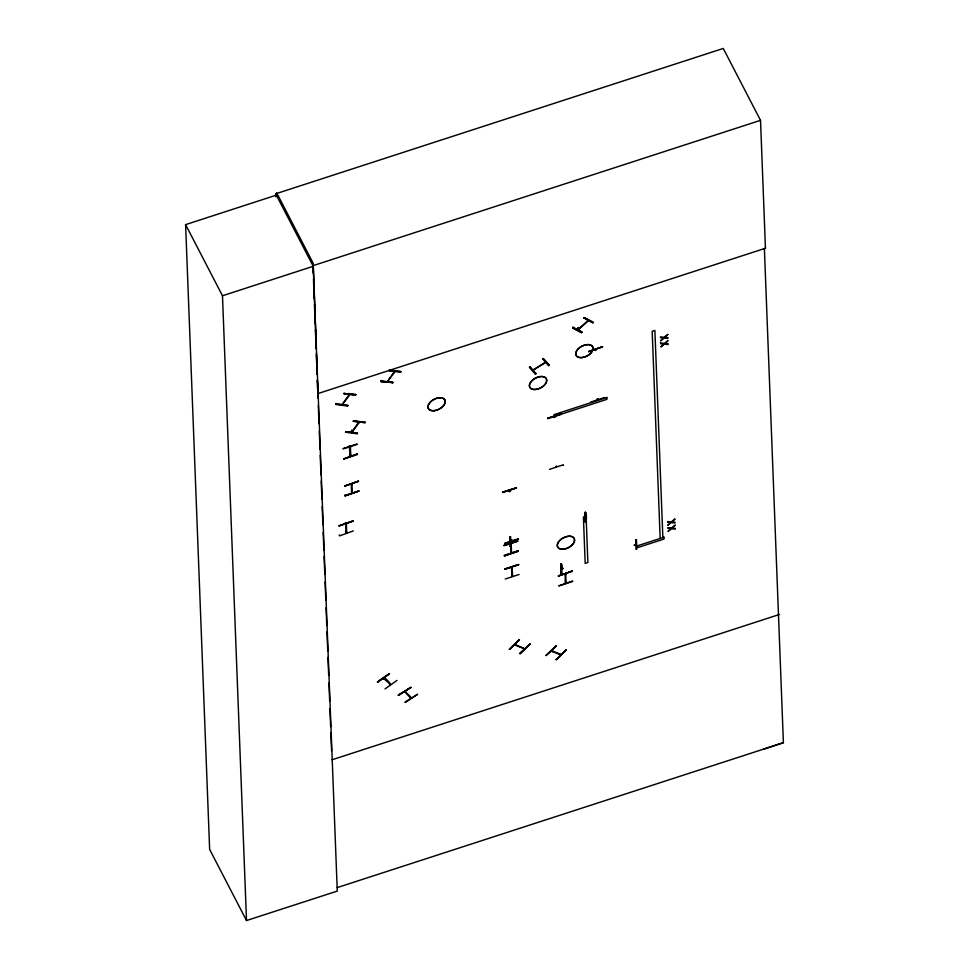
<?xml version="1.0" encoding="UTF-8"?>
<svg xmlns="http://www.w3.org/2000/svg" width="969" height="969" viewBox="0 0 969 969"><rect width="100%" height="100%" fill="white"/><g stroke="black" fill="none" stroke-linecap="round" stroke-linejoin="round"><path stroke-width="1.45" d="M510.736 546.044C512.31 544.093 508.507 535.918 510.627 536.656L510.905 546.104L510.13 546.346L510.736 545.983M560.99 573.648L560.724 564.188C563.958 562.916 559.513 575.235 561.741 573.491L561.463 564.043L560.724 564.188M349.882 394.468L349.155 395.449M352.341 430.575L352.752 431.435L351.493 432.404M394.989 371.624L393.741 370.606M514.914 645.039L524.411 648.806M514.769 644.906L516.186 645.003L515.12 644.567M524.241 648.794C523.817 647.873 520.062 647.038 515.375 644.603M560.724 654.983L551.373 651.12L552.463 651.495M551.736 650.72L552.814 651.156L552.16 651.519M561.378 654.632L560.058 654.572M561.281 654.547L551.991 650.756M352.001 484.597L351.262 484.936L351.347 483.955M351.711 493.378L352.147 492.167L352.195 493.221M510.554 544.021L511.257 543.791M510.881 552.403L511.656 552.148L511.026 552.257M511.789 575.961L512.492 575.743M565.63 574.75L565.714 573.757L565.109 573.963C565.678 579.644 564.467 582.89 566.017 582.914M509.379 490.568L509.282 491.562L510.033 491.222M511.765 539.939L511.244 541.041L511.85 540.012M556.17 466.319L556.194 467.155L556.8 466.125M597.17 399.131C598.382 397.641 597.716 401.202 597.873 398.913M350.548 447.702C349.555 445.171 350.633 450.839 349.385 445.861M351.287 484.173L351.626 493.197M351.917 484.694L351.904 483.797M346.49 524.411C345.134 525.743 347.556 523.321 345.763 522.57M510.627 543.997L511.063 553.202M511.353 544.421L510.59 544.675M511.535 567.568L511.886 576.591M511.487 568.246L512.262 567.991M512.589 576.373L512.08 567.192M565.109 573.963L565.072 574.908L565.763 574.508M565.363 582.454L565.993 582.26M566.09 582.89L565.666 573.709M509.306 490.786L509.864 490.411M554.268 416.9L554.983 417.336M545.438 362.672L533.095 370.061M335.916 404.424L347.617 406.084L348.041 405.502L336.207 403.891L335.928 404.545L336.025 403.37M347.919 405.502L336.195 404.037M357.113 433.7L357.549 433.204L345.715 431.593L357.428 433.204M381.023 381.544L381.144 380.454L381.314 381.108L393.148 382.573L381.035 381.616L393.039 382.573L381.326 380.962M343.171 448.889L357.04 444.383M344.613 485.917L358.445 481.411M339.089 525.731L352.946 521.261M503.965 545.741L517.821 541.271M504.861 569.312L518.694 564.794M558.362 575.852L572.207 571.31M502.632 492.531L516.477 488.061M547.582 418.644L561.426 414.175M588.655 351.432L602.5 346.963M384.257 679.063L383.482 678.385L390.422 684.514M342.057 404.606L349.434 394.383M343.123 403.843L342.529 403.758M349.748 394.649L342.384 404.763M351.59 432.186L358.942 422.072M358.809 423.078L358.082 423.187L358.736 422.278M388.242 380.914L387.648 380.829M393.802 372.496L394.129 372.653M404.667 691.805L405.781 691.975L404.594 691.636M577.572 329.787L587.953 320.569M587.105 321.32L587.698 321.478M388.303 380.914L387.782 380.769M350.245 455.273L350.281 456.326M345.291 522.727L345.788 524.641M581.57 332.585L572.703 327.994L581.557 332.706L582.151 332.185L573.163 327.461L582.006 332.101M635.846 544.493L634.32 545.317L635.858 544.82M345.848 431.665L345.436 432.235L357.137 433.773M394.02 370.412L394.553 371.454L387.103 381.786M394.88 371.611L387.503 381.834M401.021 371.672L400.609 372.241L388.908 370.703L389.284 370.085L400.984 371.624L388.969 370.485M535.893 373.671L529.898 366.912L536.051 373.695L535.372 374.034M578.893 329.121L577.912 327.849M583.774 517.882L584.719 517.095M349.155 394.577L348.816 393.45M578.941 329.145L578.118 327.801M588.437 320.824L578.202 329.799M342.59 403.77L343.256 403.649L342.529 404.63M394.48 371.563L393.935 370.521M520.123 653.7L530.055 643.949L519.578 653.372L520.123 653.7L530.019 643.925M546.031 655.492L556.424 645.911L546.056 655.468M345.776 523.914L346.187 533.192M509.888 491.465L509.936 490.593M572.715 328.067L573.006 326.953M583.992 318.183L584.573 317.638L593.428 322.302L592.834 322.822L583.689 317.59M396.987 680.42L385.008 688.935M595.402 349.47L595.438 350.524L595.959 349.324M563.001 568.573L561.899 568.888M398.538 695.403L410.88 687.263M404.957 702.113L417.615 694.276L405.308 702.477M530.055 366.936L529.365 367.372L535.36 374.143M542.567 358.978L543.258 358.53L549.253 365.301L548.563 365.737L542.701 358.784M533.083 370.11L545.135 362.333M355.829 394.577L355.49 395.17L343.789 393.632L355.889 394.577L343.765 393.414L355.502 394.989M561.887 568.464L562.953 568.137M349.361 394.48L348.622 393.535M352.038 432.319L359.354 422.121M275.777 196.792L275.668 193.812L723.262 48.45L760.52 120.338L765.449 248.33L764.384 248.585L783.4 742.69L763.935 749.098M275.668 193.812L313.241 266.293L337.273 891.08L246.514 920.55L209.643 849.401L185.6 224.626L276.359 195.144M760.52 120.338L312.926 265.7L313.217 273.137M246.514 920.55L222.482 295.775L313.241 266.293M765.437 248.246L317.844 393.608L317.372 380.054M343.171 448.514L357.04 443.996M357.452 453.989L343.607 459.027L357.379 453.916M358.845 491.101L345.037 496.067L344.734 495.074M353.334 530.915L339.513 535.893L339.211 534.888M503.953 545.402L517.846 540.92L503.989 545.426M504.292 555.298L518.233 550.876L504.389 555.903L518.185 550.864M504.34 555.782L518.258 551.397M504.849 568.96L518.754 564.491L504.885 568.997M505.237 579.002L519.105 574.496M572.643 580.952L558.762 585.906L572.667 581.485M390.216 684.429C391.173 684.465 384.56 675.817 384.051 678.978M331.931 759.805L779.524 614.443M337.248 887.58L783.4 742.69M595.438 350.427L595.959 349.494M590.618 402.147L604.45 397.556L604.535 398.174M547.618 418.305L561.487 413.86L547.594 418.257M549.544 469.359L563.364 464.769L563.461 465.386M502.669 492.191L516.538 487.746L502.632 492.143M584.876 512.54C586.439 510.166 587.323 522.424 585.155 521.988L584.901 512.359L585.167 521.819M583.629 517.882L584.876 517.482M504.583 543.246L518.439 538.728M635.712 539.927L636.488 539.685L636.754 549.132L635.991 549.387L635.87 539.794M634.453 544.941L635.7 544.542M634.453 545.268L635.712 544.869M404.667 691.696L410.662 698.128M352.764 431.35L351.711 430.333M543.258 358.53L549.241 365.277M410.856 698.116C411.668 697.183 408.603 695.197 405.09 691.418M560.954 655.008L560.106 654.669M597.34 399.943L597.316 398.986L597.267 399.773M554.813 416.525L554.207 417.578M660.713 343.026L664.431 343.377L668.029 340.603L665.17 343.511L668.15 343.765L668.186 344.528L664.407 344.177L660.858 346.902L663.656 344.043L660.737 343.789L660.398 342.432M349.87 445.801L350.487 446.915M350.73 455.224L349.567 454.485M350.233 456.217L349.252 446.103M351.832 483.894L352.183 493.124M346.381 523.781L346.672 532.938M509.355 491.513L509.379 490.665M519.396 639.673L509.403 649.315M546.044 655.516L556.012 645.802M390.337 683.581L389.732 684.005M566.235 649.896L556.254 659.586M585.603 512.238L585.918 521.746M398.283 695.148L410.989 687.421L398.271 695.136M518.5 539.236L504.631 543.682M276.649 192.783L313.217 263.326L316.245 348.428M315.7 330.247L315.385 329.654L316.136 348.985M351.941 430.515L352.316 431.253M351.505 430.418L352.05 431.459M357.464 454.497L343.583 458.955M349.966 447.944L349.349 446.733L349.809 447.799M346.09 531.048L346.732 532.817M345.618 531.206L346.103 532.284L345.473 531.351M185.6 224.626L222.482 295.775M350.778 455.236L350.814 456.024L350.403 446.842M346.708 532.163L346.103 533.023M389.586 673.855L377.571 682.309M662.857 537.565L654.887 330.453L652.185 331.337L660.155 538.437M511.184 543.718L511.535 552.948M313.447 279.084L314.186 298.428M314.416 304.375L315.155 323.707M316.366 354.945L317.105 374.276M317.335 380.223L318.026 398.126M318.317 405.66L319.007 423.744M319.298 431.278L320 449.362M320.23 455.394L320.981 474.98M321.211 481.012L321.902 499.096M322.192 506.63L322.895 524.713M323.186 532.247L323.876 550.331M324.106 556.363L324.809 574.447M325.099 581.981L325.79 600.065M326.081 607.599L326.771 625.683M327.013 631.715L327.764 651.301M327.994 657.333L328.685 675.417M328.976 682.951L329.678 701.035M329.969 708.569L330.659 726.653M330.889 732.673L331.592 750.757M316.403 352.946L317.154 374.034M561.233 564.031L561.511 573.478M509.888 536.802L510.13 546.346M353.709 420.752L353.297 421.333L365.41 422.29L353.709 420.752M519.408 639.613L509.415 649.363L519.408 639.613M566.296 649.933L556.218 659.647L566.296 649.933M667.798 334.487L664.189 337.26L660.47 336.909L660.507 337.672L663.426 337.927L660.628 340.785L664.177 338.06L667.944 338.411L667.92 337.648L664.94 337.394L667.798 334.487M674.896 519.093L671.299 521.867L667.568 521.516L667.605 522.267L670.524 522.521L667.726 525.392L671.275 522.654L675.054 523.018L675.018 522.255L672.038 521.988L674.896 519.093M675.139 525.21L671.529 527.984L667.811 527.633L667.835 528.384L670.766 528.638L667.956 531.509L671.505 528.771L675.284 529.135L675.26 528.371L672.28 528.105L675.139 525.21M389.308 673.625L377.304 682.128L389.32 673.673M353.37 421.115L365.022 422.678L353.37 421.115M584.113 317.977L592.955 322.616L584.113 317.977M606.848 397.508L554.147 414.611L554.22 416.452L606.921 399.337L606.848 397.508M358.506 481.096L344.649 486.123L358.506 481.096M358.809 490.968L344.988 495.607L358.881 491.041M352.982 520.91L339.138 525.937L352.982 520.91M586.1 516.15L583.399 517.022L585.191 563.413L587.88 562.529L586.1 516.15M663.959 537.201L637.614 545.765L637.687 547.594L664.031 539.043L663.959 537.201M572.255 571.007L558.41 576.034L572.255 571.007M602.561 346.648L588.716 351.614L602.561 346.648M563.922 549.12A9.29 5.511 -27.4 0 0 574.217 538.498A9.29 5.511 -27.4 0 0 559.682 540.557A9.29 5.511 -27.4 0 0 563.922 549.12A9.327 5.535 -27.4 0 0 574.254 538.498A9.327 5.535 -27.4 0 0 559.658 540.557A9.327 5.535 -27.4 0 0 563.922 549.157M434.609 410.614A9.278 5.499 -27.4 0 0 444.892 400.015A9.278 5.499 -27.4 0 0 430.369 402.074A9.278 5.499 -27.4 0 0 434.609 410.614M434.596 410.65A9.327 5.535 -27.4 0 0 444.941 399.991A9.327 5.535 -27.4 0 0 430.333 402.062A9.327 5.535 -27.4 0 0 434.596 410.65M536.027 389.405A9.315 5.523 -27.4 0 0 546.346 378.77A9.315 5.523 -27.4 0 0 531.775 380.829A9.327 5.535 -27.4 0 0 536.039 389.441A9.327 5.535 -27.4 0 0 546.371 378.782A9.327 5.535 -27.4 0 0 531.775 380.853A9.315 5.523 -27.4 0 0 536.027 389.405M582.405 357.525A9.315 5.523 -27.4 0 0 592.725 346.878A9.327 5.535 -27.4 0 0 578.13 348.925A9.327 5.535 -27.4 0 0 582.393 357.525A9.327 5.535 -27.4 0 0 592.725 346.854A9.315 5.523 -27.4 0 0 578.154 348.949A9.315 5.523 -27.4 0 0 582.405 357.525"/></g></svg>
